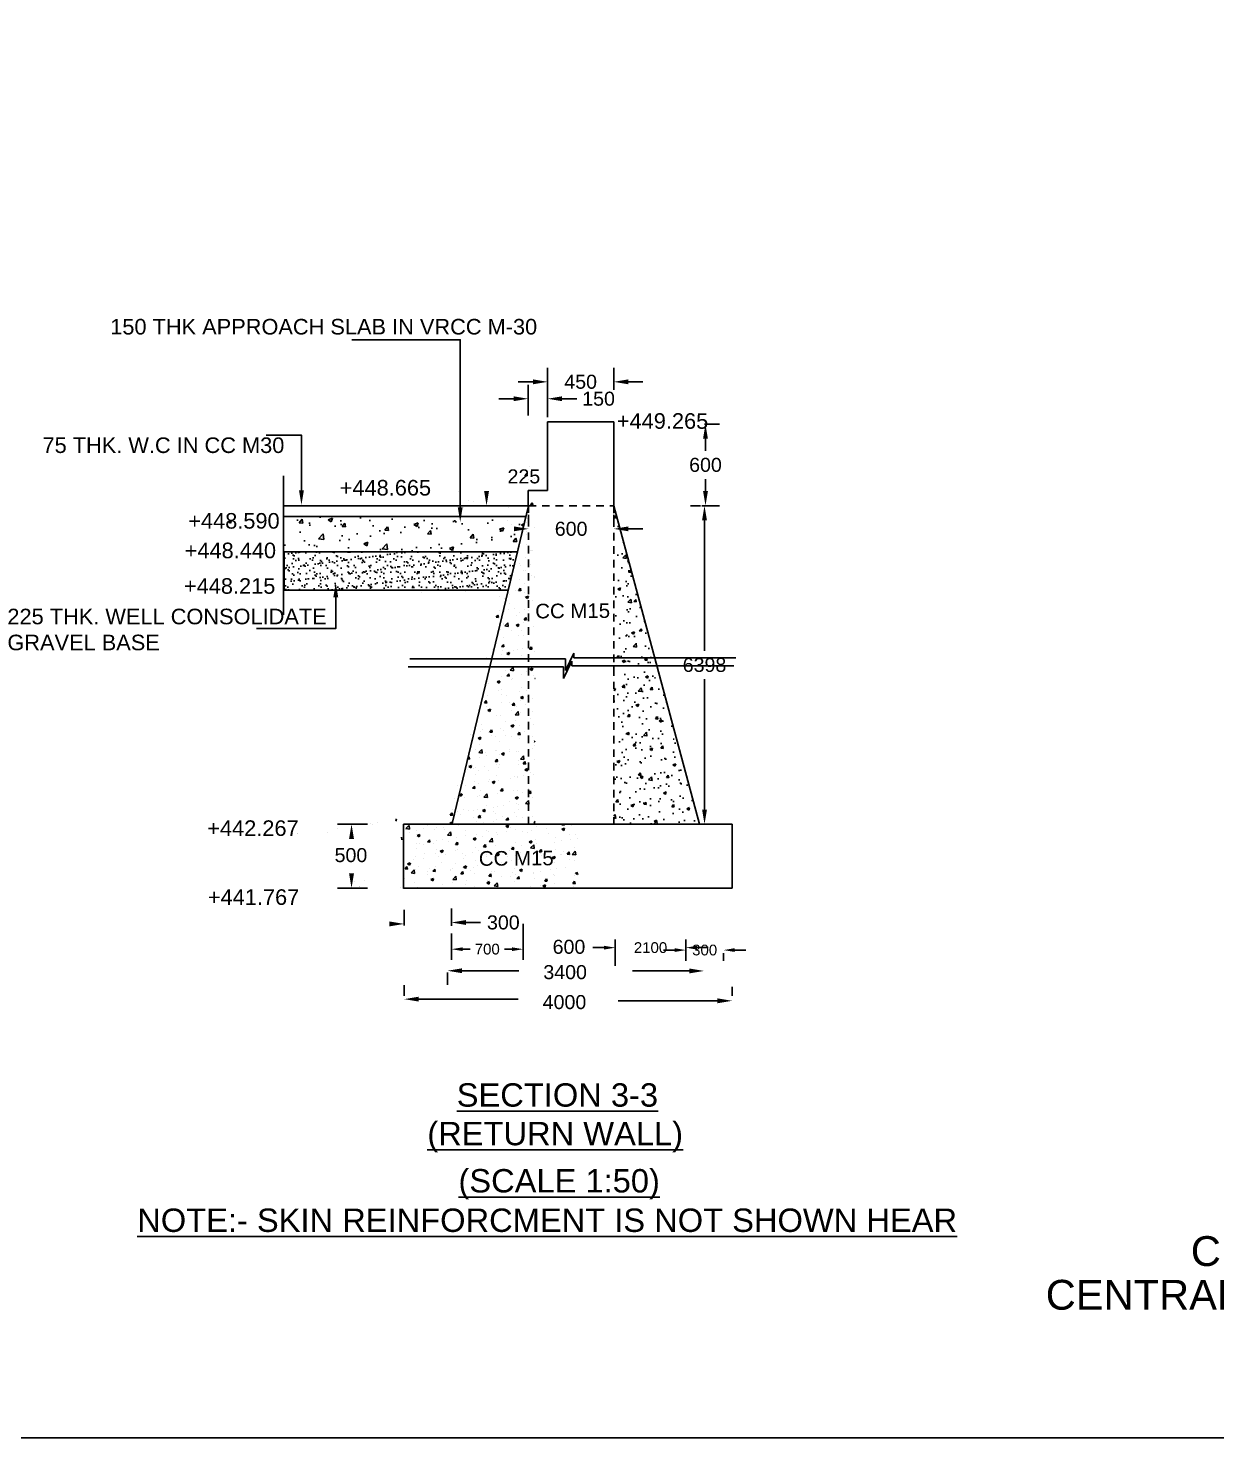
# Model space of a CAD drawing. Header units: inches. Extents: x 326 to 450, y 282 to 479.
# Drawn here: x 372.4 to 392.33, y 282.48 to 306.12 of the extents above; entities that cross this region are included whole.
import ezdxf

# ---------------------------------------------------------------- set-up
doc = ezdxf.new("R2010")
doc.units = ezdxf.units.IN
doc.header["$MEASUREMENT"] = 0
doc.linetypes.add('HIDDEN', pattern=[9.525, 6.35, -3.175])
for name, color, linetype in [('DIMENSION', 7, 'Continuous'), ('DRAWING', 7, 'Continuous'), ('HATCH', 7, 'Continuous'), ('TEXT', 7, 'Continuous')]:
    doc.layers.add(name, color=color, linetype=linetype)
doc.styles.get("Standard").update_dxf_attribs({"font": 'arial.ttf'})
doc.dimstyles.get("Standard").update_dxf_attribs({"dimtxt": 0.18, "dimasz": 0.1875, "dimexe": 0.18, "dimexo": 0.0625, "dimgap": 0.09, "dimtad": 0, "dimtih": 1, "dimtoh": 1, "dimdec": 4, "dimzin": 0, "dimdsep": 46, "dimtxsty": 'Standard', "dimcen": 0.09, "dimadec": 0, "dimazin": 0, "dimtfac": 1, "dimtdec": 4, "dimtofl": 0, "dimtmove": 0, "dimatfit": 3, "dimfxl": 1, "dimtolj": 1, "dimtzin": 0, "dimarcsym": 0})

# ---------------------------------------------------------------- blocks, each defined once
blk = doc.blocks.new('*D88')
at = {"layer": 'Defpoints', "color": 0, "ltscale": 0.02, "transparency": 16777216}
for p in [(379.493, 291.003), (380.698, 291.164), (380.698, 290.675)]:
    blk.add_point(p, dxfattribs=at)
at = {"layer": 'DIMENSION', "color": 0, "lineweight": -2, "ltscale": 0.02, "transparency": 16777216}
for p, q in [((380.698, 291.102), (380.698, 290.495)), ((379.493, 290.94), (379.493, 290.495)), ((379.68, 290.675), (379.807, 290.675)), ((380.51, 290.675), (380.383, 290.675))]:
    blk.add_line(p, q, dxfattribs=at)
at = {"layer": 'DIMENSION', "color": 0, "ltscale": 0.02, "transparency": 16777216}
for points in [[(379.68, 290.706), (379.68, 290.644), (379.493, 290.675)], [(380.51, 290.706), (380.51, 290.644), (380.698, 290.675)]]:
    blk.add_solid(points, dxfattribs=at)
at = {"layer": 'DIMENSION', "color": 0, "ltscale": 0.02, "transparency": 16777216, "insert": (380.095, 290.675), "char_height": 0.18, "attachment_point": 5}
blk.add_mtext('\\A1;700', dxfattribs=at)
blk = doc.blocks.new('*D89')
at = {"layer": 'Defpoints', "color": 0, "ltscale": 0.02, "transparency": 16777216}
for p in [(382.241, 290.898), (383.425, 290.898), (383.425, 290.701)]:
    blk.add_point(p, dxfattribs=at)
at = {"layer": 'DIMENSION', "color": 0, "lineweight": -2, "ltscale": 0.02, "transparency": 16777216}
for p, q in [((382.241, 290.836), (382.241, 290.521)), ((383.425, 290.836), (383.425, 290.521)), ((382.054, 290.701), (381.866, 290.701)), ((383.612, 290.701), (383.8, 290.701))]:
    blk.add_line(p, q, dxfattribs=at)
at = {"layer": 'DIMENSION', "color": 0, "ltscale": 0.02, "transparency": 16777216}
for points in [[(382.054, 290.732), (382.054, 290.669), (382.241, 290.701)], [(383.612, 290.732), (383.612, 290.669), (383.425, 290.701)]]:
    blk.add_solid(points, dxfattribs=at)
at = {"layer": 'DIMENSION', "color": 0, "ltscale": 0.02, "transparency": 16777216, "insert": (382.833, 290.701), "char_height": 0.18, "attachment_point": 5}
blk.add_mtext('\\A1;2100', dxfattribs=at)
blk = doc.blocks.new('*D87')
at = {"layer": 'Defpoints', "color": 0, "ltscale": 0.02, "transparency": 16777216}
for p in [(383.425, 290.701), (384.057, 290.673), (384.057, 290.66)]:
    blk.add_point(p, dxfattribs=at)
at = {"layer": 'DIMENSION', "color": 0, "lineweight": -2, "ltscale": 0.02, "transparency": 16777216}
for p, q in [((383.237, 290.66), (383.05, 290.66)), ((383.425, 290.638), (383.425, 290.48)), ((384.057, 290.61), (384.057, 290.48)), ((384.244, 290.66), (384.432, 290.66))]:
    blk.add_line(p, q, dxfattribs=at)
at = {"layer": 'DIMENSION', "color": 0, "ltscale": 0.02, "transparency": 16777216}
for points in [[(383.237, 290.692), (383.237, 290.629), (383.425, 290.66)], [(384.244, 290.692), (384.244, 290.629), (384.057, 290.66)]]:
    blk.add_solid(points, dxfattribs=at)
at = {"layer": 'DIMENSION', "color": 0, "ltscale": 0.02, "transparency": 16777216, "insert": (383.741, 290.66), "char_height": 0.18, "attachment_point": 5}
blk.add_mtext('\\A1;300', dxfattribs=at)

msp = doc.modelspace()

# ---------------------------------------------------------------- hatches: boundary and pattern name
at = {"ltscale": 0.02}
h = msp.add_hatch(dxfattribs=at)
h.set_pattern_fill('AR-CONC', color=256, scale=0.1, style=0)
h.set_pattern_definition([(50, (0, 0), (0.7172602, -0.0627521), [0.075, -0.825]), (355, (0, 0), (-0.1387513, 0.7521921), [0.06, -0.66]), (100.4514, (0.0598, -0.0052), (0.5785094, 0.6894395), [0.0637402, -0.7011421]), (46.1842, (0, 0.2), (1.067241, -0.165519), [0.1125, -1.2375]), (96.6356, (0.0889, 0.1862), (0.9346627, 0.9741179), [0.0956103, -1.051713]), (351.1842, (0, 0.2), (0.934662, 0.9741186), [0.09, -0.99]), (21, (0.1, 0.15), (0.59690705, -0.4026189), [0.075, -0.825]), (326, (0.1, 0.15), (0.2433153, 0.72515), [0.06, -0.66]), (71.4514, (0.14974, 0.11645), (0.8402226, 0.3225305), [0.0637402, -0.7011421]), (37.5, (0, 0), (0.01215986, 0.33289385), [0, -0.652, 0, -0.67, 0, -0.6625]), (7.5, (0, 0), (0.26306954, 0.3944117), [0, -0.382, 0, -0.637, 0, -0.2525]), (327.5, (-0.223, 0), (0.53382244, -0.02255487), [0, -0.25, 0, -0.78, 0, -1.035]), (317.5, (-0.323, 0), (0.58318617, 0.100105), [0, -0.325, 0, -0.518, 0, -0.735])])
h.paths.add_polyline_path([(380.70344, 297.76527), (380.66646, 297.79022), (380.71379, 297.80838), (380.74264, 297.92857), (376.67944, 297.92857), (376.67944, 297.33729), (376.69015, 297.33729), (376.69015, 297.33885), (380.60106, 297.33885)])
h = msp.add_hatch(dxfattribs=at)
h.set_pattern_fill('AR-SAND', color=256, scale=100, style=0)
h.paths.add_polyline_path([(380.60068, 297.33729), (376.69015, 297.33729), (376.69015, 296.69682), (380.44691, 296.69682)])
h = msp.add_hatch(dxfattribs=at)
h.set_pattern_fill('AR-SAND', color=256, scale=0.09, style=0)
h.set_pattern_definition([(37.5, (0, 0), (-0.005669402, 0.17341414), [0, -0.1368, 0, -0.153, 0, -0.14625]), (7.5, (0, 0), (0.1592799, 0.25399315), [0, -0.0738, 0, -0.1233, 0, -0.04725]), (327.5, (-0.1107, 0), (0.280272768, 0.000509315), [0, -0.045, 0, -0.162, 0, -0.2115]), (317.5, (-0.1107, 0), (0.2705514, 0.0789908), [0, -0.0225, 0, -0.1062, 0, -0.1215])])
h.paths.add_polyline_path([(380.60068, 297.33729), (376.69015, 297.33729), (376.69015, 296.69682), (380.44691, 296.69682)])
at = {"layer": 'HATCH', "ltscale": 0.02}
h = msp.add_hatch(dxfattribs=at)
h.set_pattern_fill('AR-CONC', color=0, scale=0.065328, style=0)
h.set_pattern_definition([(50, (-276.25316, -220.6943), (0.46857107, -0.04099466), [0.04899593, -0.53895523]), (355, (-276.25316, -220.6943), (-0.09064334, 0.49139138), [0.03919674, -0.4311642]), (100.4514, (-276.2141, -220.6977), (0.37792807, 0.45039642), [0.04164013, -0.45804147]), (46.1842, (-276.25316, -220.5636), (0.69720624, -0.1081301), [0.0734939, -0.80843285]), (96.6356, (-276.19505, -220.57264), (0.6105956, 0.6363708), [0.0624602, -0.6870621]), (351.1842, (-276.25316, -220.5636), (0.6105951, 0.6363713), [0.0587951, -0.6467463]), (21, (-276.18783, -220.5963), (0.38994688, -0.2630225), [0.04899593, -0.53895523]), (326, (-276.18783, -220.5963), (0.15895281, 0.47372535), [0.03919674, -0.4311642]), (71.4514, (-276.15533, -220.6182), (0.54889986, 0.21070242), [0.04164013, -0.45804147]), (37.5, (-276.25316, -220.69428), (0.00794378, 0.217472588), [0, -0.42593795, 0, -0.43769698, 0, -0.432797384]), (7.5, (-276.25316, -220.69428), (0.17185782, 0.257660917), [0, -0.249552605, 0, -0.41613877, 0, -0.164952965]), (327.5, (-276.39884, -220.69428), (0.348735025, -0.014734626), [0, -0.16331977, 0, -0.509557675, 0, -0.67614384]), (317.5, (-276.46416, -220.69428), (0.38098332, 0.06539649), [0, -0.2123157, 0, -0.33839856, 0, -0.48016012])])
h.paths.add_polyline_path([(382.21652, 298.11159), (382.21652, 295.5619), (382.90399, 295.5619)])
h.paths.add_polyline_path([(382.90399, 295.5619), (382.21652, 295.5619), (382.21652, 295.42674), (382.94043, 295.42674)])
h.paths.add_polyline_path([(382.94043, 295.42674), (382.21652, 295.42674), (382.21652, 292.76956), (383.65689, 292.76956)])

# ---------------------------------------------------------------- linework, layer by layer
at = {"ltscale": 0.02}
for points in [[(376.67944, 297.92857), (380.74419, 297.92857), (380.60068, 297.33729), (376.67944, 297.33729)], [(376.69015, 297.33885), (380.60068, 297.33729), (380.44691, 296.69682), (376.69015, 296.69682)]]:
    msp.add_lwpolyline(points, close=True, dxfattribs=at)
at = {"layer": 'DIMENSION', "ltscale": 0.02}
for p, q in [((381.10587, 299.98638), (381.10587, 300.42375)), ((382.21652, 300.05396), (382.21652, 300.42375)), ((380.86089, 300.18857), (380.61591, 300.18857)), ((382.4615, 300.18857), (382.70648, 300.18857)), ((380.78087, 299.62144), (380.78087, 300.1399)), ((381.10587, 299.59834), (381.10587, 300.1399)), ((380.53589, 299.90472), (380.29091, 299.90472)), ((381.35085, 299.90472), (381.59583, 299.90472)), ((383.739, 299.47855), (383.98993, 299.47855)), ((383.75475, 299.23358), (383.75475, 299.03274)), ((383.75475, 298.35657), (383.75475, 298.5574)), ((380.16598, 298.11159), (379.84829, 298.11159)), ((383.67309, 298.11159), (383.50337, 298.11159)), ((383.6957, 298.11159), (383.98993, 298.11159)), ((380.78658, 297.80475), (380.78658, 297.95827)), ((382.21652, 297.80475), (382.21652, 297.95827)), ((383.73855, 297.86661), (383.73855, 295.67824)), ((382.4615, 297.72309), (382.70648, 297.72309)), ((383.73855, 293.01454), (383.73855, 295.20291)), ((378.08538, 292.76956), (377.58346, 292.76956)), ((383.65689, 292.76956), (383.50337, 292.76956)), ((378.08538, 291.70069), (377.58346, 291.70069)), ((378.6991, 291.07186), (378.6991, 291.33411)), ((379.49269, 291.06848), (379.49269, 291.35791)), ((379.73767, 291.12273), (379.98265, 291.12273)), ((382.24122, 290.39528), (382.24122, 290.5488)), ((379.42702, 290.28633), (379.42702, 290.07844)), ((379.672, 290.31362), (380.62558, 290.31362)), ((383.48544, 290.31023), (382.53186, 290.31023)), ((378.69996, 289.89218), (378.69996, 290.07289)), ((384.20055, 289.89152), (384.20055, 290.04504)), ((378.94494, 289.83771), (380.61067, 289.83771)), ((383.95557, 289.80986), (382.28984, 289.80986))]:
    msp.add_line(p, q, dxfattribs=at)
for points in [[(379.64164, 298.08444), (379.64164, 300.89439), (377.82182, 300.89439)], [(376.97901, 298.36857), (376.97901, 299.29462), (376.38891, 299.29462)], [(377.55448, 296.57553), (377.55448, 296.0522), (376.22397, 296.0522)]]:
    msp.add_lwpolyline(points, dxfattribs=at)
for points in [[(380.86089, 300.2294), (380.86089, 300.14774), (381.10587, 300.18857)], [(382.4615, 300.2294), (382.4615, 300.14774), (382.21652, 300.18857)], [(380.53589, 299.94555), (380.53589, 299.86389), (380.78087, 299.90472)], [(381.35085, 299.94555), (381.35085, 299.86389), (381.10587, 299.90472)], [(383.71392, 299.23358), (383.79558, 299.23358), (383.75475, 299.47855)], [(377.01984, 298.36857), (376.97901, 298.12359), (376.93818, 298.36857)], [(380.04264, 298.35657), (380.1243, 298.35657), (380.08347, 298.11159)], [(383.71392, 298.35657), (383.79558, 298.35657), (383.75475, 298.11159)], [(379.68247, 298.08444), (379.64164, 297.83946), (379.60081, 298.08444)], [(383.69772, 297.86661), (383.77938, 297.86661), (383.73855, 298.11159)], [(380.5416, 297.76392), (380.5416, 297.68226), (380.78658, 297.72309)], [(382.4615, 297.76392), (382.4615, 297.68226), (382.21652, 297.72309)], [(377.51365, 296.57553), (377.55448, 296.82051), (377.59531, 296.57553)], [(383.69772, 293.01454), (383.77938, 293.01454), (383.73855, 292.76956)], [(377.77781, 292.52458), (377.85947, 292.52458), (377.81864, 292.76956)], [(377.77781, 291.94567), (377.85947, 291.94567), (377.81864, 291.70069)], [(378.45412, 291.13976), (378.45412, 291.0581), (378.6991, 291.09893)], [(379.73767, 291.16356), (379.73767, 291.0819), (379.49269, 291.12273)], [(379.672, 290.35445), (379.672, 290.27279), (379.42702, 290.31362)], [(383.48544, 290.35106), (383.48544, 290.2694), (383.73042, 290.31023)], [(378.94494, 289.87854), (378.94494, 289.79688), (378.69996, 289.83771)], [(383.95557, 289.85069), (383.95557, 289.76903), (384.20055, 289.80986)]]:
    msp.add_solid(points, dxfattribs=at)
at = {"layer": 'DRAWING', "ltscale": 0.02}
for p, q in [((382.21652, 299.51668), (381.10587, 299.51668)), ((381.10587, 299.51668), (381.10587, 298.36732)), ((382.21652, 298.11159), (382.21652, 299.51668)), ((376.67944, 298.61082), (376.67944, 296.28206)), ((381.10587, 298.36732), (380.78087, 298.36732)), ((380.78087, 298.36732), (380.78087, 298.11159)), ((380.78658, 298.11159), (376.67944, 298.11159)), ((380.78658, 298.11159), (379.51301, 292.80698)), ((380.74264, 297.92857), (376.67944, 297.92857)), ((380.60106, 297.33885), (376.69015, 297.33885)), ((380.44691, 296.69682), (376.69015, 296.69682)), ((378.79796, 295.54264), (381.40525, 295.54264)), ((381.37427, 295.21546), (381.51524, 295.50594)), ((381.40525, 295.35062), (381.54622, 295.6411)), ((381.40525, 295.54264), (381.40525, 295.35062)), ((381.51524, 295.50594), (381.51524, 295.42674)), ((381.54622, 295.6411), (381.54622, 295.5619)), ((381.54622, 295.5619), (384.26184, 295.5619)), ((378.76699, 295.40748), (381.37427, 295.40748)), ((381.37427, 295.40748), (381.37427, 295.21546)), ((381.51524, 295.42674), (384.23086, 295.42674)), ((378.68833, 292.76956), (384.20055, 292.76956)), ((378.68833, 291.69442), (378.68833, 292.76956)), ((384.20055, 292.76956), (384.20055, 291.70069)), ((384.20055, 291.70069), (378.68833, 291.70069))]:
    msp.add_line(p, q, dxfattribs=at)
at = {"layer": 'DRAWING', "linetype": 'HIDDEN', "ltscale": 0.02}
for p, q in [((380.78658, 292.76956), (380.78658, 298.11159)), ((380.78658, 298.11159), (382.21652, 298.11159)), ((382.21652, 298.11159), (382.21652, 292.76956)), ((382.21652, 292.76956), (380.78658, 292.76956))]:
    msp.add_line(p, q, dxfattribs=at)
at = {"layer": 'DRAWING', "ltscale": 0.02}
msp.add_lwpolyline([(382.21652, 298.11159), (383.65689, 292.76956)], dxfattribs=at)
at = {"layer": 'HATCH', "ltscale": 0.02}
for p, q in [((380.79918, 298.76789), (380.79918, 298.76789)), ((380.72691, 298.61513), (380.75841, 298.65267)), ((380.72691, 298.61513), (380.76596, 298.61172)), ((380.76636, 298.6112), (380.7588, 298.65215)), ((380.79124, 298.55042), (380.79124, 298.55042)), ((380.85934, 298.54794), (380.85934, 298.54794)), ((380.88392, 298.57307), (380.88392, 298.57307)), ((379.61161, 298.34695), (379.61161, 298.34695)), ((380.8688, 298.37576), (380.8688, 298.37576)), ((379.69263, 298.0879), (379.69263, 298.0879)), ((379.7786, 298.19615), (379.7786, 298.19615)), ((379.86394, 298.18186), (379.86394, 298.18186)), ((380.44538, 298.07365), (380.44538, 298.07365)), ((380.47596, 298.11788), (380.47596, 298.11788)), ((380.77535, 298.11547), (380.77535, 298.11547)), ((380.81755, 298.12374), (380.84905, 298.16128)), ((380.81755, 298.12374), (380.8566, 298.12033)), ((380.857, 298.11981), (380.84945, 298.16076)), ((375.75662, 297.84111), (375.80236, 297.85867)), ((375.75662, 297.84111), (375.78911, 297.81919)), ((375.77107, 297.8246), (375.77107, 297.8246)), ((375.78951, 297.81868), (375.80276, 297.85816)), ((375.83882, 297.8431), (375.83882, 297.8431)), ((375.85163, 297.84314), (375.85163, 297.84314)), ((376.06262, 297.91616), (376.06262, 297.91616)), ((376.10104, 297.86642), (376.10104, 297.86642)), ((376.20036, 297.82841), (376.20036, 297.82841)), ((376.2514, 297.89741), (376.2514, 297.89741)), ((380.43743, 297.85618), (380.43743, 297.85618)), ((380.75472, 297.82906), (380.75472, 297.82906)), ((380.76741, 297.898), (380.76741, 297.898)), ((380.5073, 297.79649), (380.5073, 297.79649)), ((380.66646, 297.79022), (380.7122, 297.80777)), ((380.66646, 297.79022), (380.69895, 297.7683)), ((380.69935, 297.76778), (380.7126, 297.80726)), ((380.74936, 297.62212), (380.74936, 297.62212)), ((380.75946, 297.68053), (380.75946, 297.68053)), ((380.88199, 297.74582), (380.88199, 297.74582)), ((380.75152, 297.46306), (380.75152, 297.46306)), ((380.82359, 297.36806), (380.82359, 297.36806)), ((380.83038, 297.36307), (380.83038, 297.36307)), ((380.85502, 297.35604), (380.85502, 297.35604)), ((380.63057, 297.1472), (380.63057, 297.1472)), ((380.65173, 297.11039), (380.65173, 297.11039)), ((380.74358, 297.24558), (380.74358, 297.24558)), ((380.81527, 297.13193), (380.81527, 297.13193)), ((380.40566, 296.98629), (380.40566, 296.98629)), ((380.49217, 296.95623), (380.49217, 296.95623)), ((380.64341, 296.87426), (380.64341, 296.87426)), ((380.70317, 297.02925), (380.70317, 297.02925)), ((380.73563, 297.02811), (380.73563, 297.02811)), ((380.84091, 296.9415), (380.84091, 296.9415)), ((380.88006, 296.91858), (380.88006, 296.91858)), ((380.89083, 296.90684), (380.89083, 296.90684)), ((378.99634, 296.65742), (378.99634, 296.65742)), ((379.72299, 296.67384), (379.72299, 296.67384)), ((380.47987, 296.85273), (380.47987, 296.85273)), ((380.49908, 296.85319), (380.49908, 296.85319)), ((380.57319, 296.69718), (380.57319, 296.69718)), ((380.62091, 296.69056), (380.65241, 296.7281)), ((380.62091, 296.69056), (380.65996, 296.68715)), ((380.66036, 296.68663), (380.65281, 296.72758)), ((380.71897, 296.64918), (380.71897, 296.64918)), ((380.72769, 296.81064), (380.72769, 296.81064)), ((380.30801, 296.59507), (380.30801, 296.59507)), ((380.38977, 296.55134), (380.38977, 296.55134)), ((380.47155, 296.6166), (380.47155, 296.6166)), ((380.47211, 296.4634), (380.47211, 296.4634)), ((380.71975, 296.59317), (380.71975, 296.59317)), ((380.7385, 296.57974), (380.78424, 296.5973)), ((380.7385, 296.57974), (380.77099, 296.55782)), ((380.77139, 296.55731), (380.78464, 296.59679)), ((380.85309, 296.52879), (380.85309, 296.52879)), ((380.24299, 296.24017), (380.27448, 296.2777)), ((380.24299, 296.24017), (380.28203, 296.23675)), ((380.28243, 296.23623), (380.27488, 296.27718)), ((380.2997, 296.35894), (380.2997, 296.35894)), ((380.38183, 296.33387), (380.38183, 296.33387)), ((380.44598, 296.36336), (380.44598, 296.36336)), ((380.54711, 296.39152), (380.54711, 296.39152)), ((380.58372, 296.27561), (380.58372, 296.27561)), ((380.62864, 296.31996), (380.62864, 296.31996)), ((380.71156, 296.19917), (380.74305, 296.2367)), ((380.71156, 296.19917), (380.7506, 296.19576)), ((380.7118, 296.37569), (380.7118, 296.37569)), ((380.751, 296.19524), (380.74345, 296.23619)), ((380.78783, 296.18817), (380.78783, 296.18817)), ((380.79471, 296.34863), (380.79471, 296.34863)), ((380.31601, 296.03129), (380.31601, 296.03129)), ((380.37388, 296.1164), (380.37388, 296.1164)), ((380.37526, 296.13385), (380.37526, 296.13385)), ((380.38977, 296.09611), (380.44065, 296.14914)), ((380.38977, 296.09611), (380.44787, 296.0871)), ((380.44827, 296.08661), (380.44105, 296.14865)), ((380.49715, 296.02594), (380.49715, 296.02594)), ((380.57955, 296.10602), (380.62529, 296.12358)), ((380.57955, 296.10602), (380.61204, 296.0841)), ((380.61244, 296.08358), (380.62569, 296.12306)), ((380.61598, 295.93051), (380.61598, 295.93051)), ((380.66474, 296.01656), (380.66474, 296.01656)), ((380.69591, 295.94075), (380.69591, 295.94075)), ((380.70386, 296.15822), (380.70386, 296.15822)), ((380.77952, 295.95204), (380.77952, 295.95204)), ((380.87814, 296.09134), (380.87814, 296.09134)), ((380.18879, 295.69747), (380.18879, 295.69747)), ((380.33363, 295.74877), (380.36512, 295.78631)), ((380.33363, 295.74878), (380.37268, 295.74536)), ((380.37307, 295.74484), (380.36552, 295.78579)), ((380.36594, 295.89893), (380.36594, 295.89893)), ((380.60766, 295.69438), (380.60766, 295.69438)), ((380.68797, 295.72328), (380.68797, 295.72328)), ((380.8022, 295.70778), (380.83369, 295.74531)), ((380.8022, 295.70778), (380.84125, 295.70436)), ((380.84165, 295.70385), (380.83409, 295.7448)), ((380.85116, 295.70155), (380.85116, 295.70155)), ((380.85508, 295.72695), (380.85508, 295.72695)), ((380.0892, 295.57076), (380.0892, 295.57076)), ((380.32653, 295.60972), (380.32653, 295.60972)), ((380.358, 295.68145), (380.358, 295.68145)), ((380.42059, 295.63229), (380.46633, 295.64985)), ((380.42059, 295.63229), (380.45309, 295.61037)), ((380.44412, 295.67285), (380.44412, 295.67285)), ((380.45349, 295.60986), (380.46673, 295.64934)), ((380.47018, 295.63616), (380.47018, 295.63616)), ((380.53753, 295.68274), (380.53753, 295.68274)), ((380.67527, 295.59498), (380.67527, 295.59498)), ((380.88626, 295.668), (380.88626, 295.668)), ((380.27226, 295.41519), (380.27226, 295.41519)), ((380.34211, 295.24651), (380.34211, 295.24651)), ((380.40756, 295.35067), (380.40756, 295.35067)), ((380.42427, 295.25738), (380.45577, 295.29492)), ((380.42427, 295.25738), (380.46332, 295.25397)), ((380.46372, 295.25345), (380.45616, 295.2944)), ((380.47638, 295.35161), (380.52726, 295.40464)), ((380.47638, 295.35161), (380.53448, 295.3426)), ((380.53488, 295.34211), (380.52766, 295.40415)), ((380.67208, 295.28833), (380.67208, 295.28833)), ((380.75629, 295.33593), (380.75629, 295.33593)), ((380.81054, 295.36927), (380.85628, 295.38683)), ((380.81054, 295.36927), (380.84303, 295.34735)), ((380.84343, 295.34684), (380.85668, 295.38631)), ((380.87621, 295.2641), (380.87621, 295.2641)), ((380.89284, 295.21639), (380.89633, 295.22054)), ((380.1004, 295.15753), (380.1004, 295.15753)), ((380.11424, 295.13331), (380.11424, 295.13331)), ((380.26164, 295.15857), (380.30738, 295.17613)), ((380.26164, 295.15857), (380.29414, 295.13665)), ((380.26394, 295.17906), (380.26394, 295.17906)), ((380.28034, 295.01685), (380.28034, 295.01685)), ((380.29453, 295.13613), (380.30778, 295.17561)), ((380.33416, 295.02904), (380.33416, 295.02904)), ((380.49523, 295.1987), (380.49523, 295.1987)), ((380.51136, 295.21163), (380.51136, 295.21163)), ((380.62907, 295.00211), (380.62907, 295.00211)), ((380.66414, 295.07086), (380.66414, 295.07086)), ((380.75208, 295.00829), (380.75208, 295.00829)), ((380.89284, 295.21639), (380.89633, 295.21608)), ((380.04634, 294.80699), (380.07784, 294.84452)), ((380.04634, 294.80699), (380.08539, 294.80357)), ((380.08579, 294.80305), (380.07824, 294.844)), ((380.09209, 294.9214), (380.09209, 294.9214)), ((380.32622, 294.81156), (380.32622, 294.81156)), ((380.3395, 294.95397), (380.3395, 294.95397)), ((380.41808, 294.92909), (380.41808, 294.92909)), ((380.46825, 294.80891), (380.46825, 294.80891)), ((380.51492, 294.76599), (380.54641, 294.80353)), ((380.51492, 294.76599), (380.55396, 294.76258)), ((380.55436, 294.76206), (380.54681, 294.80301)), ((380.58023, 294.75063), (380.58023, 294.75063)), ((380.65159, 294.89554), (380.69733, 294.9131)), ((380.65159, 294.89554), (380.68408, 294.87363)), ((380.6562, 294.85339), (380.6562, 294.85339)), ((380.68448, 294.87311), (380.69773, 294.91259)), ((380.74377, 294.77216), (380.74377, 294.77216)), ((380.76682, 294.91436), (380.76682, 294.91436)), ((380.84924, 294.87431), (380.84924, 294.87431)), ((380.08727, 294.74352), (380.08727, 294.74352)), ((380.10269, 294.68484), (380.14843, 294.7024)), ((380.10269, 294.68484), (380.13518, 294.66292)), ((380.13558, 294.66241), (380.14883, 294.70189)), ((380.15037, 294.68478), (380.15037, 294.68478)), ((380.16765, 294.69631), (380.16765, 294.69631)), ((380.24381, 294.60008), (380.24381, 294.60008)), ((380.31828, 294.59409), (380.31828, 294.59409)), ((380.4991, 294.67004), (380.4991, 294.67004)), ((380.56299, 294.60711), (380.61387, 294.66014)), ((380.56299, 294.60711), (380.62109, 294.5981)), ((380.57191, 294.5145), (380.57191, 294.5145)), ((380.62149, 294.59761), (380.61427, 294.65965)), ((380.62479, 294.66548), (380.62479, 294.66548)), ((380.64825, 294.63591), (380.64825, 294.63591)), ((380.81933, 294.54707), (380.81933, 294.54707)), ((380.84784, 294.65531), (380.84784, 294.65531)), ((379.81216, 294.27794), (379.81216, 294.27794)), ((379.97491, 294.33062), (379.97491, 294.33062)), ((379.99579, 294.43865), (379.99579, 294.43865)), ((380.02315, 294.35095), (380.02315, 294.35095)), ((380.11232, 294.30606), (380.11232, 294.30606)), ((380.13699, 294.3156), (380.16848, 294.35313)), ((380.13699, 294.3156), (380.17604, 294.31218)), ((380.17643, 294.31166), (380.16888, 294.35261)), ((380.31033, 294.37662), (380.31033, 294.37662)), ((380.37189, 294.33622), (380.37189, 294.33622)), ((380.40837, 294.49297), (380.40837, 294.49297)), ((380.49263, 294.42182), (380.53838, 294.43938)), ((380.49263, 294.42182), (380.52513, 294.3999)), ((380.4933, 294.37146), (380.4933, 294.37146)), ((380.52553, 294.39939), (380.53877, 294.43886)), ((380.60556, 294.2746), (380.63705, 294.31213)), ((380.60556, 294.2746), (380.64461, 294.27118)), ((380.645, 294.27067), (380.63745, 294.31162)), ((380.64031, 294.41844), (380.64031, 294.41844)), ((380.64747, 294.28941), (380.64747, 294.28941)), ((380.72062, 294.32149), (380.72062, 294.32149)), ((380.87428, 294.43686), (380.87428, 294.43686)), ((379.82393, 294.18099), (379.82393, 294.18099)), ((379.94373, 294.21112), (379.98948, 294.22867)), ((379.94373, 294.21112), (379.97623, 294.1892)), ((379.96697, 294.11315), (379.96697, 294.11315)), ((379.97663, 294.18868), (379.98987, 294.22816)), ((380.16089, 294.2632), (380.16089, 294.2632)), ((380.23651, 294.23531), (380.23651, 294.23531)), ((380.30239, 294.15915), (380.30239, 294.15915)), ((380.40005, 294.25684), (380.40005, 294.25684)), ((380.50963, 294.24847), (380.50963, 294.24847)), ((380.63236, 294.20097), (380.63236, 294.20097)), ((380.84731, 294.04707), (380.84731, 294.04707)), ((380.85836, 294.23373), (380.85836, 294.23373)), ((380.88258, 294.1588), (380.89633, 294.16407)), ((380.88258, 294.1588), (380.89633, 294.14952)), ((380.88819, 294.08607), (380.88819, 294.08607)), ((379.75906, 293.8652), (379.79055, 293.90273)), ((379.75906, 293.8652), (379.79811, 293.86178)), ((379.7985, 293.86127), (379.79095, 293.90221)), ((379.89318, 294.01889), (379.89318, 294.01889)), ((379.95239, 293.97074), (380.00328, 294.02377)), ((379.95239, 293.97074), (380.01049, 293.96173)), ((379.95903, 293.89568), (379.95903, 293.89568)), ((380.01089, 293.96124), (380.00368, 294.02328)), ((380.06465, 293.97764), (380.06465, 293.97764)), ((380.08534, 293.91628), (380.08534, 293.91628)), ((380.22763, 293.8242), (380.25913, 293.86174)), ((380.22763, 293.8242), (380.26668, 293.82079)), ((380.22819, 293.99918), (380.22819, 293.99918)), ((380.24192, 294.00415), (380.24192, 294.00415)), ((380.26707, 293.82027), (380.25952, 293.86122)), ((380.29444, 293.94167), (380.29444, 293.94167)), ((380.33368, 293.94809), (380.37942, 293.96565)), ((380.33368, 293.94809), (380.36618, 293.92618)), ((380.36657, 293.92566), (380.37982, 293.96514)), ((380.46633, 293.98167), (380.46633, 293.98167)), ((380.47561, 294.03175), (380.47561, 294.03175)), ((380.59065, 293.98942), (380.59065, 293.98942)), ((380.62286, 293.83823), (380.62286, 293.83823)), ((380.62442, 293.98349), (380.62442, 293.98349)), ((380.6496, 293.86261), (380.70048, 293.91564)), ((380.6496, 293.86261), (380.7077, 293.8536)), ((380.6962, 293.78321), (380.7277, 293.82074)), ((380.7081, 293.85311), (380.70088, 293.91515)), ((380.71633, 293.8284), (380.71633, 293.8284)), ((380.73565, 293.77928), (380.72809, 293.82022)), ((380.87987, 293.84994), (380.87987, 293.84994)), ((379.76597, 293.68506), (379.76597, 293.68506)), ((379.78478, 293.73739), (379.83052, 293.75495)), ((379.78478, 293.73739), (379.81728, 293.71547)), ((379.81767, 293.71496), (379.83092, 293.75444)), ((379.8609, 293.70744), (379.8609, 293.70744)), ((379.89279, 293.71998), (379.89279, 293.71998)), ((379.90371, 293.59731), (379.90371, 293.59731)), ((379.95108, 293.6782), (379.95108, 293.6782)), ((380.05634, 293.74151), (380.05634, 293.74151)), ((380.1147, 293.67033), (380.1147, 293.67033)), ((380.24188, 293.77284), (380.24188, 293.77284)), ((380.25244, 293.58258), (380.25244, 293.58258)), ((380.2865, 293.7242), (380.2865, 293.7242)), ((380.30375, 293.77409), (380.30375, 293.77409)), ((380.54447, 293.57074), (380.54447, 293.57074)), ((380.60118, 293.56784), (380.60118, 293.56784)), ((380.61648, 293.76602), (380.61648, 293.76602)), ((380.6962, 293.78321), (380.73525, 293.77979)), ((380.70802, 293.59227), (380.70802, 293.59227)), ((380.72363, 293.68507), (380.76937, 293.70263)), ((380.72363, 293.68507), (380.75612, 293.66315)), ((380.75652, 293.66264), (380.76977, 293.70212)), ((380.81217, 293.64086), (380.81217, 293.64086)), ((380.87236, 293.60962), (380.87236, 293.60962)), ((379.60384, 293.41175), (379.60384, 293.41175)), ((379.63599, 293.353), (379.63599, 293.353)), ((379.72941, 293.41343), (379.72941, 293.41343)), ((379.8497, 293.37381), (379.8812, 293.41134)), ((379.8497, 293.37381), (379.88875, 293.37039)), ((379.88915, 293.36987), (379.88159, 293.41082)), ((379.88448, 293.48385), (379.88448, 293.48385)), ((379.94314, 293.46073), (379.94314, 293.46073)), ((379.98473, 293.33826), (379.98473, 293.33826)), ((380.11039, 293.47882), (380.11039, 293.47882)), ((380.1319, 293.51643), (380.1319, 293.51643)), ((380.17473, 293.47437), (380.22047, 293.49193)), ((380.17473, 293.47437), (380.20722, 293.45245)), ((380.20762, 293.45194), (380.22087, 293.49141)), ((380.27856, 293.50673), (380.27856, 293.50673)), ((380.31827, 293.33281), (380.34977, 293.37035)), ((380.31827, 293.33281), (380.35732, 293.3294)), ((380.35772, 293.32888), (380.35016, 293.36983)), ((380.49137, 293.54422), (380.49137, 293.54422)), ((380.53616, 293.33461), (380.53616, 293.33461)), ((380.60059, 293.33108), (380.60059, 293.33108)), ((380.60853, 293.54855), (380.60853, 293.54855)), ((380.78358, 293.36719), (380.78358, 293.36719)), ((380.78685, 293.29182), (380.81834, 293.32935)), ((380.82629, 293.28788), (380.81874, 293.32883)), ((379.54908, 293.20466), (379.54908, 293.20466)), ((379.59589, 293.19428), (379.59589, 293.19428)), ((379.62583, 293.26367), (379.67157, 293.28122)), ((379.62583, 293.26367), (379.65832, 293.24175)), ((379.65872, 293.24123), (379.67197, 293.28071)), ((379.71262, 293.22619), (379.71262, 293.22619)), ((379.9352, 293.24326), (379.9352, 293.24326)), ((379.96004, 293.25877), (379.96004, 293.25877)), ((380.039, 293.22624), (380.08989, 293.27927)), ((380.039, 293.22624), (380.09711, 293.21723)), ((380.0975, 293.21674), (380.09029, 293.27878)), ((380.27061, 293.28926), (380.27061, 293.28926)), ((380.33346, 293.32353), (380.33346, 293.32353)), ((380.37262, 293.31308), (380.37262, 293.31308)), ((380.4644, 293.15443), (380.4644, 293.15443)), ((380.56467, 293.21135), (380.61042, 293.2289)), ((380.56467, 293.21135), (380.59717, 293.18943)), ((380.59265, 293.1136), (380.59265, 293.1136)), ((380.59757, 293.18891), (380.61081, 293.22839)), ((380.61172, 293.10953), (380.61172, 293.10953)), ((380.6822, 293.30879), (380.6822, 293.30879)), ((380.73621, 293.11811), (380.78709, 293.17114)), ((380.73621, 293.11811), (380.79431, 293.1091)), ((380.78685, 293.29182), (380.82589, 293.2884)), ((380.79471, 293.10861), (380.78749, 293.17065)), ((380.84539, 293.21983), (380.84539, 293.21983)), ((378.56092, 292.81983), (378.57417, 292.85931)), ((379.47178, 292.92341), (379.50327, 292.96094)), ((379.47178, 292.92341), (379.51082, 292.91999)), ((379.51122, 292.91948), (379.50367, 292.96043)), ((379.50878, 293.01917), (379.50878, 293.01917)), ((379.54076, 292.96853), (379.54076, 292.96853)), ((379.58795, 292.9768), (379.58795, 292.9768)), ((379.64652, 292.93142), (379.64652, 292.93142)), ((379.70244, 293.02364), (379.70244, 293.02364)), ((379.78818, 293.0011), (379.78818, 293.0011)), ((379.85751, 293.00444), (379.85751, 293.00444)), ((379.85897, 292.8802), (379.85897, 292.8802)), ((379.92725, 293.02578), (379.92725, 293.02578)), ((379.94035, 292.88242), (379.97184, 292.91995)), ((379.94035, 292.88242), (379.97939, 292.879)), ((379.97979, 292.87848), (379.97224, 292.91943)), ((379.99526, 292.91669), (379.99526, 292.91669)), ((380.01578, 293.00064), (380.06152, 293.0182)), ((380.01578, 293.00064), (380.04827, 292.97872)), ((380.04867, 292.97821), (380.06191, 293.01769)), ((380.08342, 293.08903), (380.08342, 293.08903)), ((380.20076, 293.05542), (380.20076, 293.05542)), ((380.20625, 292.98971), (380.20625, 292.98971)), ((380.23995, 292.9456), (380.23995, 292.9456)), ((380.25473, 292.85431), (380.25473, 292.85431)), ((380.26267, 293.07178), (380.26267, 293.07178)), ((380.34399, 292.90195), (380.34399, 292.90195)), ((380.3643, 293.07695), (380.3643, 293.07695)), ((380.40892, 292.84142), (380.44041, 292.87895)), ((380.44836, 292.83749), (380.44081, 292.87844)), ((380.55498, 292.97497), (380.55498, 292.97497)), ((380.5847, 292.89613), (380.5847, 292.89613)), ((380.62094, 293.01099), (380.62094, 293.01099)), ((380.69273, 292.88722), (380.69273, 292.88722)), ((380.85244, 292.90618), (380.85244, 292.90618)), ((376.90661, 292.62174), (376.90661, 292.62174)), ((377.41654, 292.63126), (377.41654, 292.63126)), ((377.57855, 292.7032), (377.57855, 292.7032)), ((378.1411, 292.78426), (378.1411, 292.78426)), ((378.1785, 292.76205), (378.1785, 292.76205)), ((378.25327, 292.79818), (378.25327, 292.79818)), ((378.68134, 292.71658), (378.68134, 292.71658)), ((378.71602, 292.68401), (378.71602, 292.68401)), ((378.7312, 292.698), (378.78209, 292.75103)), ((378.7312, 292.698), (378.7893, 292.68899)), ((378.7897, 292.6885), (378.78248, 292.75054)), ((378.79278, 292.63502), (378.79278, 292.63502)), ((378.91461, 292.67151), (378.91461, 292.67151)), ((379.03007, 292.70184), (379.03007, 292.70184)), ((379.097, 292.74941), (379.097, 292.74941)), ((379.20536, 292.68934), (379.20536, 292.68934)), ((379.25003, 292.71751), (379.25003, 292.71751)), ((379.3689, 292.71087), (379.3689, 292.71087)), ((379.37881, 292.68711), (379.37881, 292.68711)), ((379.42841, 292.58987), (379.47929, 292.6429)), ((379.46688, 292.78994), (379.51262, 292.8075)), ((379.46688, 292.78994), (379.4971, 292.76956)), ((379.47799, 292.8148), (379.47799, 292.8148)), ((379.48691, 292.58037), (379.47969, 292.64241)), ((379.4971, 292.76956), (379.49937, 292.76802)), ((379.49977, 292.76751), (379.50045, 292.76956)), ((379.50045, 292.76956), (379.51301, 292.80698)), ((379.58, 292.75933), (379.58, 292.75933)), ((379.61632, 292.74344), (379.61632, 292.74344)), ((379.72754, 292.67237), (379.72754, 292.67237)), ((379.91931, 292.80831), (379.91931, 292.80831)), ((380.0289, 292.79776), (380.0289, 292.79776)), ((380.07628, 292.65764), (380.07628, 292.65764)), ((380.10846, 292.65158), (380.10846, 292.65158)), ((380.19244, 292.81929), (380.19244, 292.81929)), ((380.24678, 292.63684), (380.24678, 292.63684)), ((380.40572, 292.73762), (380.45146, 292.75518)), ((380.40572, 292.73762), (380.43822, 292.7157)), ((380.40892, 292.84142), (380.44797, 292.83801)), ((380.42501, 292.6429), (380.42501, 292.6429)), ((380.43861, 292.71519), (380.45186, 292.75466)), ((380.43986, 292.85186), (380.43986, 292.85186)), ((380.48945, 292.71698), (380.48945, 292.71698)), ((380.57676, 292.67866), (380.57676, 292.67866)), ((380.68058, 292.64852), (380.68058, 292.64852)), ((380.77375, 292.62817), (380.77375, 292.62817)), ((380.84412, 292.67005), (380.84412, 292.67005)), ((380.87043, 292.78237), (380.87043, 292.78237)), ((380.87749, 292.80043), (380.89633, 292.82288)), ((380.87749, 292.80043), (380.89633, 292.79878)), ((380.91606, 292.72764), (380.91606, 292.72764)), ((381.09154, 292.70262), (381.09154, 292.70262)), ((381.34457, 292.6853), (381.39031, 292.70286)), ((381.34457, 292.6853), (381.37706, 292.66338)), ((381.34606, 292.75943), (381.35455, 292.76956)), ((381.34606, 292.75943), (381.38511, 292.75602)), ((381.37746, 292.66287), (381.39071, 292.70234)), ((381.3855, 292.7555), (381.38291, 292.76956)), ((381.50412, 292.75694), (381.50412, 292.75694)), ((376.91316, 292.61538), (376.91316, 292.61538)), ((378.66472, 292.51008), (378.65717, 292.55103)), ((378.90667, 292.45404), (378.90667, 292.45404)), ((378.91798, 292.57924), (378.96372, 292.5968)), ((378.91798, 292.57924), (378.95047, 292.55732)), ((378.95087, 292.55681), (378.96411, 292.59628)), ((378.96551, 292.45539), (378.96551, 292.45539)), ((379.0335, 292.43168), (379.0335, 292.43168)), ((379.09385, 292.47301), (379.12534, 292.51055)), ((379.09385, 292.47301), (379.1329, 292.4696)), ((379.13329, 292.46908), (379.12574, 292.51003)), ((379.19705, 292.45321), (379.19705, 292.45321)), ((379.24208, 292.50004), (379.24208, 292.50004)), ((379.3465, 292.52079), (379.3465, 292.52079)), ((379.42841, 292.58987), (379.48651, 292.58086)), ((379.44446, 292.48578), (379.44446, 292.48578)), ((379.56242, 292.43202), (379.59391, 292.46955)), ((379.56242, 292.43202), (379.60147, 292.4286)), ((379.57206, 292.54186), (379.57206, 292.54186)), ((379.60186, 292.42809), (379.59431, 292.46904)), ((379.72748, 292.58618), (379.72748, 292.58618)), ((379.85682, 292.52692), (379.90256, 292.54448)), ((379.85682, 292.52692), (379.88932, 292.505)), ((379.85704, 292.5401), (379.85704, 292.5401)), ((379.88971, 292.50449), (379.90296, 292.54396)), ((379.91136, 292.59084), (379.91136, 292.59084)), ((380.02058, 292.56163), (380.02058, 292.56163)), ((380.03099, 292.39102), (380.06248, 292.42856)), ((380.03099, 292.39102), (380.07004, 292.38761)), ((380.07043, 292.38709), (380.06288, 292.42804)), ((380.12562, 292.48174), (380.1765, 292.53477)), ((380.12562, 292.48174), (380.18372, 292.47273)), ((380.18411, 292.47223), (380.1769, 292.53428)), ((380.23884, 292.41936), (380.23884, 292.41936)), ((380.268, 292.5942), (380.268, 292.5942)), ((380.49956, 292.35003), (380.53106, 292.38756)), ((380.50872, 292.39086), (380.50872, 292.39086)), ((380.539, 292.3461), (380.53145, 292.38705)), ((380.56881, 292.46119), (380.56881, 292.46119)), ((380.67226, 292.41239), (380.67226, 292.41239)), ((380.79567, 292.4746), (380.84141, 292.49216)), ((380.79567, 292.4746), (380.82816, 292.45268)), ((380.82282, 292.37361), (380.87371, 292.42664)), ((380.82856, 292.45216), (380.84181, 292.49164)), ((380.84346, 292.39259), (380.84346, 292.39259)), ((380.88132, 292.3641), (380.8741, 292.42615)), ((380.90812, 292.51017), (380.90812, 292.51017)), ((380.91968, 292.44496), (380.91968, 292.44496)), ((381.12248, 292.61343), (381.12248, 292.61343)), ((381.22444, 292.45798), (381.22444, 292.45798)), ((381.24354, 292.55616), (381.24354, 292.55616)), ((381.33226, 292.49928), (381.33226, 292.49928)), ((381.47122, 292.5987), (381.47122, 292.5987)), ((381.4958, 292.52081), (381.4958, 292.52081)), ((381.57351, 292.59799), (381.57351, 292.59799)), ((381.60543, 292.52338), (381.60543, 292.52338)), ((378.69186, 292.295), (378.69186, 292.295)), ((378.86165, 292.17402), (378.86165, 292.17402)), ((378.89872, 292.23657), (378.89872, 292.23657)), ((378.90286, 292.36802), (378.90286, 292.36802)), ((379.02519, 292.19555), (379.02519, 292.19555)), ((379.0406, 292.28027), (379.0406, 292.28027)), ((379.23414, 292.28256), (379.23414, 292.28256)), ((379.25159, 292.35328), (379.25159, 292.35328)), ((379.27261, 292.22812), (379.27261, 292.22812)), ((379.30792, 292.31622), (379.35366, 292.33377)), ((379.30792, 292.31621), (379.34042, 292.2943)), ((379.34081, 292.29378), (379.35406, 292.33326)), ((379.38933, 292.26553), (379.38933, 292.26553)), ((379.56412, 292.32439), (379.56412, 292.32439)), ((379.60033, 292.33855), (379.60033, 292.33855)), ((379.68519, 292.28244), (379.68519, 292.28244)), ((379.70051, 292.1964), (379.70051, 292.1964)), ((379.73807, 292.2508), (379.73807, 292.2508)), ((379.84873, 292.30397), (379.84873, 292.30397)), ((379.89548, 292.15589), (379.89548, 292.15589)), ((379.90342, 292.37337), (379.90342, 292.37337)), ((379.94906, 292.32382), (379.94906, 292.32382)), ((380.08149, 292.26179), (380.08149, 292.26179)), ((380.0868, 292.23606), (380.0868, 292.23606)), ((380.09614, 292.33654), (380.09614, 292.33654)), ((380.23089, 292.20189), (380.23089, 292.20189)), ((380.24677, 292.2639), (380.29251, 292.28145)), ((380.24677, 292.2639), (380.27926, 292.24198)), ((380.27966, 292.24146), (380.29291, 292.28094)), ((380.2978, 292.30908), (380.2978, 292.30908)), ((380.43554, 292.22133), (380.43554, 292.22133)), ((380.46248, 292.32719), (380.46248, 292.32719)), ((380.49956, 292.35003), (380.53861, 292.34661)), ((380.50041, 292.15473), (380.50041, 292.15473)), ((380.56087, 292.24371), (380.56087, 292.24371)), ((380.61901, 292.18375), (380.61901, 292.18375)), ((380.64653, 292.29435), (380.64653, 292.29435)), ((380.74782, 292.1873), (380.74782, 292.1873)), ((380.78427, 292.20659), (380.78427, 292.20659)), ((380.82282, 292.37361), (380.88092, 292.3646)), ((380.90017, 292.29269), (380.90017, 292.29269)), ((380.96813, 292.30904), (380.99963, 292.34657)), ((380.96813, 292.30904), (381.00718, 292.30562)), ((380.99527, 292.27961), (380.99527, 292.27961)), ((380.99999, 292.24915), (380.99999, 292.24915)), ((381.00757, 292.3051), (381.00002, 292.34605)), ((381.13301, 292.19186), (381.13301, 292.19186)), ((381.1604, 292.24162), (381.1604, 292.24162)), ((381.18562, 292.21158), (381.23136, 292.22913)), ((381.18562, 292.21158), (381.21811, 292.18966)), ((381.21851, 292.18914), (381.23175, 292.22862)), ((381.23559, 292.33869), (381.23559, 292.33869)), ((381.32395, 292.26315), (381.32395, 292.26315)), ((381.344, 292.26488), (381.344, 292.26488)), ((381.38098, 292.31454), (381.38098, 292.31454)), ((381.4367, 292.26804), (381.4682, 292.30557)), ((381.4367, 292.26804), (381.47575, 292.26462)), ((381.47615, 292.26411), (381.46859, 292.30506)), ((381.48174, 292.17713), (381.48174, 292.17713)), ((381.52003, 292.26548), (381.57091, 292.31851)), ((381.52003, 292.26548), (381.57813, 292.25647)), ((381.55762, 292.16304), (381.55762, 292.16304)), ((381.56557, 292.38051), (381.56557, 292.38051)), ((381.57853, 292.25597), (381.57131, 292.31802)), ((381.57136, 292.29572), (381.57136, 292.29572)), ((378.68979, 291.91636), (378.68979, 291.91636)), ((378.71592, 292.02262), (378.74741, 292.06015)), ((378.71592, 292.02262), (378.75497, 292.0192)), ((378.75536, 292.01868), (378.74781, 292.05963)), ((378.75902, 292.10551), (378.80476, 292.12307)), ((378.75902, 292.10551), (378.79152, 292.08359)), ((378.77288, 292.03595), (378.77288, 292.03595)), ((378.79191, 292.08308), (378.80516, 292.12256)), ((378.81781, 291.95349), (378.8687, 292.00653)), ((378.81781, 291.95349), (378.87592, 291.94448)), ((378.85333, 291.93789), (378.85333, 291.93789)), ((378.87631, 291.94399), (378.8691, 292.00604)), ((378.89078, 292.01909), (378.89078, 292.01909)), ((378.93854, 292.0656), (378.93854, 292.0656)), ((379.09508, 291.92216), (379.09508, 291.92216)), ((379.10075, 291.97046), (379.10075, 291.97046)), ((379.12162, 292.02122), (379.12162, 292.02122)), ((379.18449, 291.98162), (379.21599, 292.01916)), ((379.18449, 291.98162), (379.22354, 291.97821)), ((379.22393, 291.97769), (379.21638, 292.01864)), ((379.2262, 292.06509), (379.2262, 292.06509)), ((379.31953, 292.131), (379.31953, 292.131)), ((379.47035, 292.00648), (379.47035, 292.00648)), ((379.47606, 291.98756), (379.47606, 291.98756)), ((379.51333, 292.02478), (379.51333, 292.02478)), ((379.55617, 292.10691), (379.55617, 292.10691)), ((379.65306, 291.94063), (379.68456, 291.97816)), ((379.65306, 291.94063), (379.69211, 291.93721)), ((379.67687, 292.04631), (379.67687, 292.04631)), ((379.6925, 291.93669), (379.68495, 291.97764)), ((379.69787, 292.05319), (379.74361, 292.07075)), ((379.69787, 292.05319), (379.73037, 292.03127)), ((379.73076, 292.03076), (379.74401, 292.07024)), ((379.81909, 291.99175), (379.81909, 291.99175)), ((379.85704, 292.05296), (379.85704, 292.05296)), ((379.88753, 291.93842), (379.88753, 291.93842)), ((379.92429, 292.07888), (379.92429, 292.07888)), ((380.12163, 291.89963), (380.15313, 291.93717)), ((380.16108, 291.8957), (380.15352, 291.93665)), ((380.16782, 291.97701), (380.16782, 291.97701)), ((380.22295, 291.98442), (380.22295, 291.98442)), ((380.23803, 292.11835), (380.23803, 292.11835)), ((380.33687, 292.1332), (380.33687, 292.1332)), ((380.51656, 291.96228), (380.51656, 291.96228)), ((380.55293, 292.02624), (380.55293, 292.02624)), ((380.57597, 291.92964), (380.57597, 291.92964)), ((380.63672, 292.00087), (380.68246, 292.01843)), ((380.63672, 292.00087), (380.66921, 291.97895)), ((380.66961, 291.97844), (380.68285, 292.01792)), ((380.86529, 291.94754), (380.86529, 291.94754)), ((380.8685, 291.95513), (380.8685, 291.95513)), ((380.89223, 292.07522), (380.89223, 292.07522)), ((380.98855, 291.98396), (380.98855, 291.98396)), ((381.15209, 292.00549), (381.15209, 292.00549)), ((381.21403, 291.93281), (381.21403, 291.93281)), ((381.22765, 292.12122), (381.22765, 292.12122)), ((381.24949, 292.02053), (381.24949, 292.02053)), ((381.3995, 292.03806), (381.3995, 292.03806)), ((381.54968, 291.94557), (381.54968, 291.94557)), ((381.56277, 291.91807), (381.56277, 291.91807)), ((381.57556, 291.94855), (381.61444, 291.96348)), ((381.57556, 291.94855), (381.60806, 291.92663)), ((381.60845, 291.92612), (381.61444, 291.94396)), ((377.79559, 291.86941), (377.79559, 291.86941)), ((377.86625, 291.80794), (377.86625, 291.80794)), ((377.9482, 291.7316), (377.9482, 291.7316)), ((377.95213, 291.72598), (377.95213, 291.72598)), ((378.02979, 291.82947), (378.02979, 291.82947)), ((378.64567, 291.70213), (378.64567, 291.70213)), ((378.71409, 291.85677), (378.71409, 291.85677)), ((378.88284, 291.80162), (378.88284, 291.80162)), ((378.92889, 291.7128), (378.92889, 291.7128)), ((379.14897, 291.84249), (379.19471, 291.86005)), ((379.14897, 291.84249), (379.18147, 291.82057)), ((379.18186, 291.82006), (379.19511, 291.85953)), ((379.21825, 291.84762), (379.21825, 291.84762)), ((379.34147, 291.76712), (379.34147, 291.76712)), ((379.50501, 291.78865), (379.50501, 291.78865)), ((379.51502, 291.84536), (379.5659, 291.8984)), ((379.51502, 291.84536), (379.57312, 291.83635)), ((379.54823, 291.88944), (379.54823, 291.88944)), ((379.57352, 291.83586), (379.5663, 291.89791)), ((379.72555, 291.75894), (379.72555, 291.75894)), ((379.75243, 291.82122), (379.75243, 291.82122)), ((379.87959, 291.72095), (379.87959, 291.72095)), ((380.08782, 291.79017), (380.13356, 291.80773)), ((380.08782, 291.79017), (380.12031, 291.76825)), ((380.10654, 291.82434), (380.10654, 291.82434)), ((380.12071, 291.76774), (380.13395, 291.80721)), ((380.12163, 291.89963), (380.16068, 291.89622)), ((380.16501, 291.87554), (380.16501, 291.87554)), ((380.21223, 291.73723), (380.26311, 291.79027)), ((380.21223, 291.73723), (380.27033, 291.72822)), ((380.21501, 291.76695), (380.21501, 291.76695)), ((380.27072, 291.72773), (380.26351, 291.78978)), ((380.32855, 291.89707), (380.32855, 291.89707)), ((380.48752, 291.88974), (380.48752, 291.88974)), ((380.54498, 291.80877), (380.54498, 291.80877)), ((380.5902, 291.85864), (380.6217, 291.89617)), ((380.5902, 291.85864), (380.62925, 291.85522)), ((380.62965, 291.8547), (380.62209, 291.89565)), ((380.81669, 291.7263), (380.81669, 291.7263)), ((380.88429, 291.85775), (380.88429, 291.85775)), ((380.98023, 291.74783), (380.98023, 291.74783)), ((381.02666, 291.73785), (381.0724, 291.75541)), ((381.02666, 291.73785), (381.05916, 291.71593)), ((381.05878, 291.81764), (381.09027, 291.85518)), ((381.05878, 291.81764), (381.09782, 291.81423)), ((381.05955, 291.71542), (381.0728, 291.75489)), ((381.09822, 291.81371), (381.09066, 291.85466)), ((381.2197, 291.90375), (381.2197, 291.90375)), ((381.22765, 291.7804), (381.22765, 291.7804)), ((381.52735, 291.77665), (381.55884, 291.81418)), ((381.52735, 291.77665), (381.56639, 291.77323)), ((381.54174, 291.7281), (381.54174, 291.7281)), ((381.56679, 291.77271), (381.55924, 291.81366))]:
    msp.add_line(p, q, dxfattribs=at)
at = {"layer": 'TEXT', "ltscale": 0.02}
msp.add_lwpolyline([(325.59584, 356.84996), (431.69822, 356.84996), (431.69822, 282.48208), (325.59584, 282.48208)], close=True, dxfattribs=at)

# ---------------------------------------------------------------- texts
at = {"layer": 'DIMENSION'}
msp.add_text('150 THK APPROACH SLAB IN VRCC M-30', height=0.2613116, dxfattribs=at).set_placement((373.772, 300.98224))
at = {"layer": 'DIMENSION', "ltscale": 0.02, "char_height": 0.23518, "attachment_point": 5}
for s, insert in [('\\A1;450', (381.66119, 300.18857)), ('\\A1;150', (381.96175, 299.90472)), ('\\A1;600', (383.75475, 298.79507)), ('\\A1;225', (380.70874, 298.60155)), ('\\A1;600', (381.50155, 297.72309)), ('\\A1;6398', (383.73855, 295.44057)), ('\\A1;500', (377.80858, 292.25114)), ('\\A1;300', (380.36437, 291.12273)), ('\\A1;600', (381.46541, 290.71412)), ('\\A1;3400', (381.40085, 290.28862)), ('\\A1;4000', (381.38988, 289.78683))]:
    msp.add_mtext(s, dxfattribs=dict(at, insert=insert))
at = {"layer": 'TEXT'}
for s, height, p in [('75 THK. W.C IN CC M30', 0.2613116, (372.63583, 298.99527)), ('%%USECTION 3-3', 0.3919674, (379.58253, 288.03484)), ('%%U(RETURN WALL)', 0.3919674, (379.08962, 287.38715)), ('%%U(SCALE 1:50)', 0.3919674, (379.61196, 286.5961)), ('%%UNOTE:- SKIN REINFORCMENT IS NOT SHOWN HEAR', 0.3919674, (374.22473, 285.93442)), ('CHIEF ENGINEER', 0.5, (391.89358, 285.36322)), ('CENTRAL DESIGNS ORGANISATION', 0.5, (389.46078, 284.63034))]:
    msp.add_text(s, height=height, dxfattribs=at).set_placement(p)
for p in [(380.80518, 296.22104), (379.85961, 292.07272)]:
    msp.add_text(' CC M15', height=0.24498, rotation=0.40756, dxfattribs=at).set_placement(p)
at = {"layer": 'TEXT', "attachment_point": 1}
for s, insert, char_height, width in [('+449.265', (382.26828, 299.66266), 0.261312, 1.5207517), ('+448.665', (377.6204, 298.54365), 0.261312, 1.5207517), ('+448.590', (375.08072, 297.98832), 0.261312, 1.5207517), ('+448.440', (375.02015, 297.49181), 0.261312, 1.5207517), ('+448.215', (375.00845, 296.89612), 0.261312, 1.5207517), ('225 THK. WELL CONSOLIDATE GRAVEL BASE', (372.0473, 296.38427), 0.2613116, 5.4843989), ('+442.267', (375.39915, 292.83536), 0.261312, 1.5207517), ('+441.767', (375.40933, 291.67934), 0.261312, 1.5207517)]:
    msp.add_mtext(s, dxfattribs=dict(at, insert=insert, char_height=char_height, width=width))

# ---------------------------------------------------------------- dimensions: what is measured, and where the dimension line sits
at = {"layer": 'DIMENSION', "ltscale": 0.02}
for base, p1, p2, text, picture, middle in [((380.69786, 290.67514), (379.49269, 291.00265), (380.69786, 291.16426), '700', '*D88', (380.09527, 290.67514)), ((383.42459, 290.70067), (382.24122, 290.89804), (383.42459, 290.89804), '2100', '*D89', (382.8329, 290.70067)), ((384.05681, 290.66046), (383.42459, 290.70067), (384.05681, 290.67296), '300', '*D87', (383.7407, 290.66046))]:
    dim = msp.add_linear_dim(base=base, p1=p1, p2=p2, text=text, dimstyle='Standard', dxfattribs=at)
    dim.commit()
    dim.dimension.update_dxf_attribs({"geometry": picture, "text_midpoint": middle})

doc.saveas('drawing.dxf')
